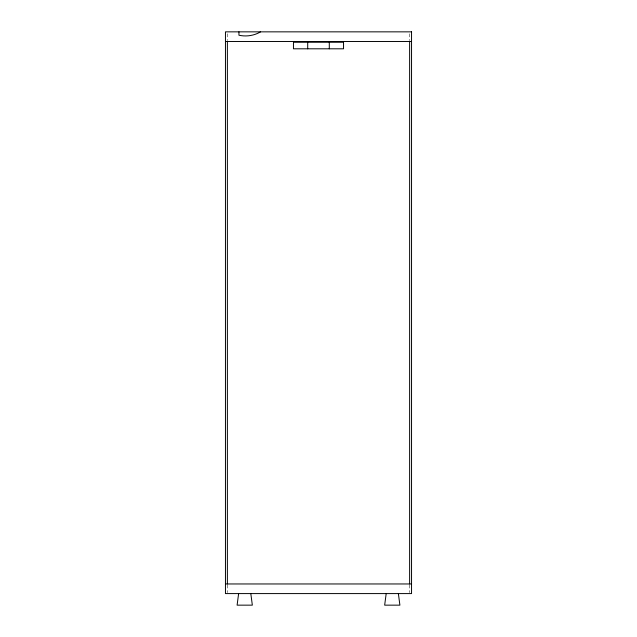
<?xml version="1.0" encoding="UTF-8"?>
<svg xmlns="http://www.w3.org/2000/svg" width="637" height="637" viewBox="0 0 637 637"><rect width="100%" height="100%" fill="white"/><g stroke="black" fill="none" stroke-linecap="round" stroke-linejoin="round"><path stroke-width="0.48" stroke-dasharray="3.19 2.39" d="M409.623 33.777L409.623 40.521M409.623 584.925L409.623 592.625M227.377 33.777L227.377 40.521M227.377 584.925L227.377 592.625"/><path stroke-width="0.96" d="M238.628 593.588L237.099 605.15L252.34 605.15L250.811 593.588M386.189 593.588L384.66 605.15L399.901 605.15L398.372 593.588M260.501 31.85L259.482 32.471A30.035 30.035 0 0 1 238.939 35.218L238.939 31.85M225.458 41.485L411.542 41.485M225.458 583.962L411.542 583.962M409.623 41.485L409.623 583.962M329.289 42.249L329.289 48.802M307.711 42.249L307.711 48.802M227.377 41.485L227.377 583.962M411.542 31.85L225.458 31.85L225.458 593.588L411.542 593.588L411.542 31.85M343.542 42.249L293.458 42.249L293.458 48.802L343.542 48.802L343.542 42.249"/></g></svg>
